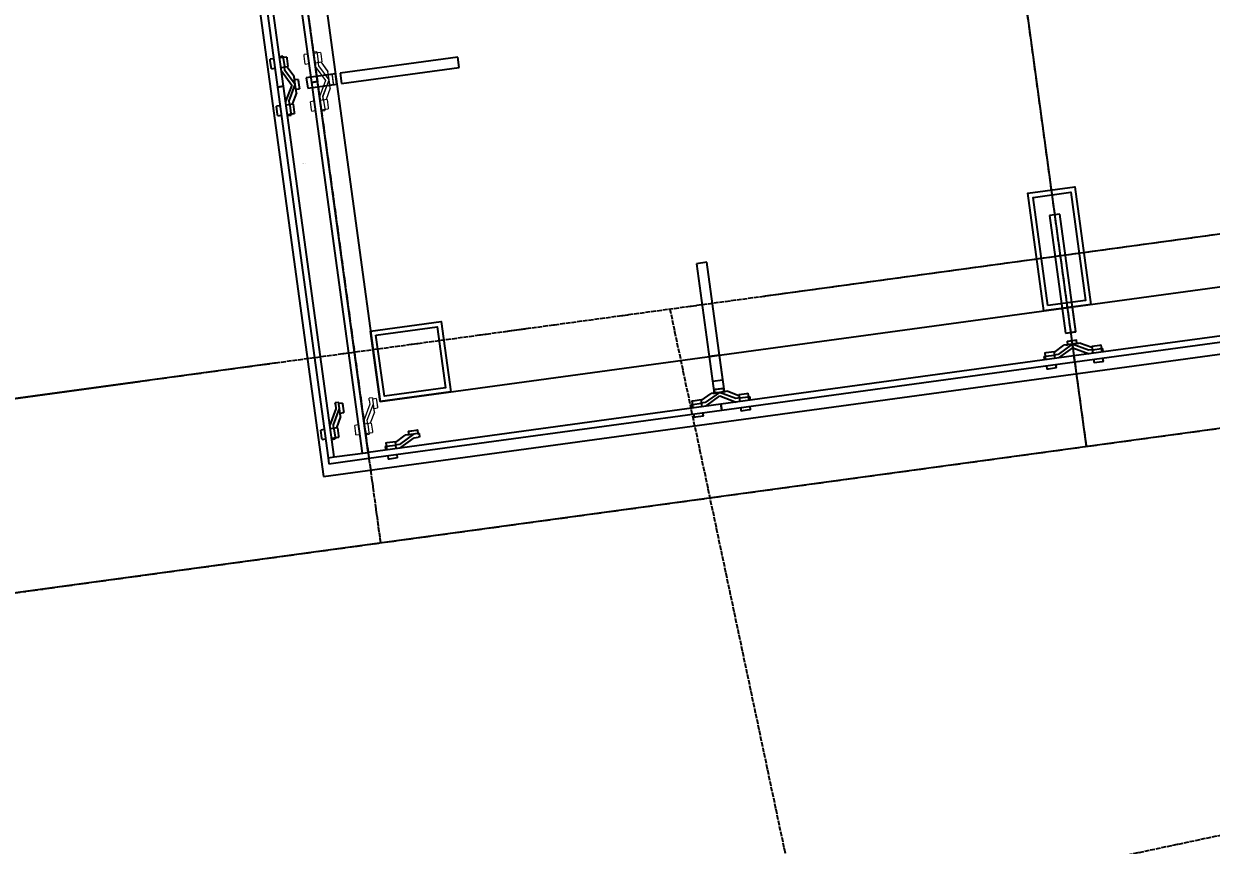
# Model space of a CAD drawing. Header units: millimetres. Extents: x -39175 to 150737, y -15023 to 140542.
# Drawn here: x -27054 to -22053, y 93895 to 97356 of the extents above; entities that cross this region are included whole.
import ezdxf

# ---------------------------------------------------------------- set-up
doc = ezdxf.new("R2010")
doc.units = ezdxf.units.MM
doc.header["$LTSCALE"] = 10
doc.linetypes.add('E-RG-1F$0$$0$DOTE', pattern=[2.42, 2, -0.2, 0.02, -0.2])
for name, color, linetype in [('A—轴线、尺寸', 1, 'Continuous'), ('A—门窗', 135, 'Continuous'), ('E2-RI-5F$0$0S-SLAB-HOLE', 210, 'Continuous'), ('轴线100', 1, 'Continuous')]:
    doc.layers.add(name, color=color, linetype=linetype)
doc.layers.add('E-RF-5F$0$A-GLAZ', color=6, linetype='Continuous', lineweight=5)
doc.styles.add('ARIAL', font='arial.ttf')
doc.styles.add('E2-RI-5F$0$Standard', font='gbenor.shx', dxfattribs={"bigfont": 'gbcbig.shx'})
doc.dimstyles.new('200', dxfattribs={"dimscale": 200, "dimtxt": 2.5, "dimasz": 2, "dimexe": 1, "dimexo": 1, "dimgap": 0.8, "dimtad": 1, "dimdec": 0, "dimdsep": 46, "dimtxsty": 'ARIAL', "dimblk1": 'ARCHTICK', "dimblk2": 'ARCHTICK', "dimsah": 1, "dimcen": -0.9, "dimdle": 1, "dimclrd": 256, "dimclre": 256, "dimclrt": 40, "dimaunit": 1, "dimadec": 0, "dimazin": 0, "dimtfac": 0.35, "dimtdec": 0, "dimtix": 1, "dimtmove": 2, "dimatfit": 3, "dimldrblk": 'ARCHTICK', "dimfxl": 0, "dimtvp": 0.8, "dimtolj": 1, "dimtzin": 0, "dimarcsym": 0})
doc.dimstyles.new('副本 100', dxfattribs={"dimscale": 100, "dimtxt": 2.5, "dimasz": 2, "dimexe": 1, "dimexo": 1, "dimgap": 0.8, "dimtad": 1, "dimdec": 0, "dimdsep": 46, "dimtxsty": 'ARIAL', "dimblk1": 'ARCHTICK', "dimblk2": 'ARCHTICK', "dimsah": 1, "dimcen": -0.9, "dimdle": 1, "dimclrd": 256, "dimclre": 256, "dimclrt": 40, "dimaunit": 1, "dimadec": 0, "dimazin": 0, "dimtfac": 0.35, "dimtdec": 0, "dimtix": 1, "dimtmove": 2, "dimatfit": 3, "dimldrblk": 'ARCHTICK', "dimfxl": 0, "dimtvp": 0.8, "dimtolj": 1, "dimtzin": 0, "dimarcsym": 0})

# ---------------------------------------------------------------- blocks, each defined once
blk = doc.blocks.new('E-RF-5F$0$Spider Panel - Spider Panel-10887749-E2 号楼五层平面图 5TH FLOOR PLAN')
at = {"layer": 'A—门窗'}
for p, q in [((774.2, 0), (-774.2, 0)), ((-774.2, 0), (-774.2, -25.4)), ((-774.2, -25.4), (774.2, -25.4)), ((774.2, -25.4), (774.2, 0))]:
    blk.add_line(p, q, dxfattribs=at)
at = {"layer": 'E-RF-5F$0$A-GLAZ', "color": 8, "lineweight": 9}
for p, q in [((-794.2, 65), (-794.2, 50)), ((-794.2, 65), (-788.3, 65)), ((-794.2, 65), (-794.2, 50)), ((-794.2, 65), (-760, 65)), ((-794.2, 65), (-794.2, 50)), ((-794.2, 65), (-760, 65)), ((-794.2, 65), (-794.2, 50)), ((-794.2, 65), (-788.3, 65)), ((-788.3, 65), (-754.2, 65)), ((-788.3, 65), (-754.2, 65)), ((-760, 65), (-754.2, 65)), ((-760, 65), (-754.2, 65)), ((-754.2, 50), (-754.2, 65)), ((-754.2, 50), (-754.2, 65)), ((-754.2, 50), (-754.2, 65)), ((-754.2, 50), (-754.2, 65)), ((754.2, 65), (754.2, 50)), ((754.2, 65), (760, 65)), ((754.2, 65), (754.2, 50)), ((754.2, 65), (788.3, 65)), ((754.2, 65), (754.2, 50)), ((754.2, 65), (788.3, 65)), ((754.2, 65), (754.2, 50)), ((754.2, 65), (760, 65)), ((760, 65), (794.2, 65)), ((760, 65), (794.2, 65)), ((788.3, 65), (794.2, 65)), ((788.3, 65), (794.2, 65)), ((794.2, 50), (794.2, 65)), ((794.2, 50), (794.2, 65)), ((794.2, 50), (794.2, 65)), ((794.2, 50), (794.2, 65)), ((-899.2, 15.1), (-899.2, 0)), ((-899.2, 15.1), (-891.9, 15.1)), ((-894.2, 30.1), (-894.2, 0)), ((-894.2, 30.1), (-888.3, 30.1)), ((-891.9, 15.1), (-856.5, 15.1)), ((-888.3, 30.1), (-854.2, 30.1)), ((-838.8, 15.1), (-856.5, 15.1)), ((-854.2, 25.9), (-809.5, 50)), ((-854.2, 0), (-854.2, 30.1)), ((-774.2, 50), (-838.8, 15.1)), ((-838.8, 0), (-774.2, 35)), ((-791.9, 50), (-809.5, 50)), ((-774.2, 50), (-809.5, 50)), ((-799.2, 50), (-799.2, 46)), ((-799.2, 50), (-799.2, 46)), ((-774.2, 50), (-791.9, 50)), ((-709.5, 15.1), (-774.2, 50)), ((-738.8, 50), (-774.2, 50)), ((-756.5, 50), (-774.2, 50)), ((-774.2, 35), (-709.5, 0)), ((-738.8, 50), (-756.5, 50)), ((-749.2, 46), (-749.2, 50)), ((-749.2, 46), (-749.2, 50)), ((-738.8, 50), (-694.1, 25.9)), ((-691.9, 15.1), (-709.5, 15.1)), ((-694.2, 30.1), (-694.2, 0)), ((-694.2, 30.1), (-660, 30.1)), ((-691.9, 15.1), (-656.5, 15.1)), ((-660, 30.1), (-654.2, 30.1)), ((-656.5, 15.1), (-649.2, 15.1)), ((-654.2, 0), (-654.2, 30.1)), ((-649.2, 0), (-649.2, 15.1)), ((649.2, 15.1), (649.2, 0)), ((649.2, 15.1), (656.5, 15.1)), ((654.2, 30.1), (654.2, 0)), ((654.2, 30.1), (660, 30.1)), ((656.5, 15.1), (691.9, 15.1)), ((660, 30.1), (694.2, 30.1)), ((709.5, 15.1), (691.9, 15.1)), ((694.1, 25.9), (738.8, 50)), ((694.2, 0), (694.2, 30.1)), ((774.2, 50), (709.5, 15.1)), ((709.5, 0), (774.2, 35)), ((756.5, 50), (738.8, 50)), ((774.2, 50), (738.8, 50)), ((749.2, 50), (749.2, 46)), ((749.2, 50), (749.2, 46)), ((774.2, 50), (756.5, 50)), ((838.8, 15.1), (774.2, 50)), ((809.5, 50), (774.2, 50)), ((791.9, 50), (774.2, 50)), ((774.2, 35), (838.8, 0)), ((809.5, 50), (791.9, 50)), ((799.2, 46), (799.2, 50)), ((799.2, 46), (799.2, 50)), ((809.5, 50), (854.2, 25.9)), ((856.5, 15.1), (838.8, 15.1)), ((854.2, 30.1), (854.2, 0)), ((854.2, 30.1), (888.3, 30.1)), ((856.5, 15.1), (891.9, 15.1)), ((888.3, 30.1), (894.2, 30.1)), ((891.9, 15.1), (899.2, 15.1)), ((894.2, 0), (894.2, 30.1)), ((899.2, 0), (899.2, 15.1)), ((-894.2, -25.4), (-894.2, -40.4)), ((-888.3, -40.4), (-894.2, -40.4)), ((-854.2, -40.4), (-888.3, -40.4)), ((-854.2, -40.4), (-854.2, -25.4)), ((-694.2, -25.4), (-694.2, -40.4)), ((-660, -40.4), (-694.2, -40.4)), ((-654.2, -40.4), (-660, -40.4)), ((-654.2, -40.4), (-654.2, -25.4)), ((654.2, -25.4), (654.2, -40.4)), ((660, -40.4), (654.2, -40.4)), ((694.2, -40.4), (660, -40.4)), ((694.2, -40.4), (694.2, -25.4)), ((854.2, -25.4), (854.2, -40.4)), ((888.3, -40.4), (854.2, -40.4)), ((894.2, -40.4), (888.3, -40.4)), ((894.2, -40.4), (894.2, -25.4))]:
    blk.add_line(p, q, dxfattribs=at)
blk = doc.blocks.new('E-RF-5F$0$Spider Panel - Left-10871029-E2 号楼五层平面图 5TH FLOOR PLAN')
at = {"layer": 'A—门窗'}
for p, q in [((788.3, 0), (-788.3, 0)), ((-788.3, 0), (-788.3, -25.4)), ((-788.3, -25.4), (788.3, -25.4)), ((788.3, -25.4), (788.3, 0))]:
    blk.add_line(p, q, dxfattribs=at)
at = {"layer": 'E-RF-5F$0$A-GLAZ', "color": 8, "lineweight": 9}
for p, q in [((-808.3, 65), (-808.3, 50)), ((-808.3, 65), (-802.4, 65)), ((-808.3, 65), (-808.3, 50)), ((-808.3, 65), (-774.1, 65)), ((-808.3, 65), (-808.3, 50)), ((-808.3, 65), (-774.1, 65)), ((-808.3, 65), (-808.3, 50)), ((-808.3, 65), (-802.4, 65)), ((-802.4, 65), (-768.3, 65)), ((-802.4, 65), (-768.3, 65)), ((-774.1, 65), (-768.3, 65)), ((-774.1, 65), (-768.3, 65)), ((-768.3, 50), (-768.3, 65)), ((-768.3, 50), (-768.3, 65)), ((-768.3, 50), (-768.3, 65)), ((-768.3, 50), (-768.3, 65)), ((568.3, 65), (568.3, 50)), ((568.3, 65), (574.1, 65)), ((568.3, 65), (568.3, 50)), ((568.3, 65), (602.4, 65)), ((574.1, 65), (608.3, 65)), ((602.4, 65), (608.3, 65)), ((608.3, 50), (608.3, 65)), ((608.3, 50), (608.3, 65)), ((-913.3, 15.1), (-913.3, 0)), ((-913.3, 15.1), (-906, 15.1)), ((-908.3, 30.1), (-908.3, 0)), ((-908.3, 30.1), (-902.4, 30.1)), ((-906, 15.1), (-870.6, 15.1)), ((-902.4, 30.1), (-868.3, 30.1)), ((-852.9, 15.1), (-870.6, 15.1)), ((-868.3, 25.9), (-823.6, 50)), ((-868.3, 0), (-868.3, 30.1)), ((-788.3, 50), (-852.9, 15.1)), ((-852.9, 0), (-788.3, 35)), ((-806, 50), (-823.6, 50)), ((-788.3, 50), (-823.6, 50)), ((-813.3, 50), (-813.3, 46)), ((-813.3, 50), (-813.3, 46)), ((-788.3, 50), (-806, 50)), ((-723.6, 15.1), (-788.3, 50)), ((-752.9, 50), (-788.3, 50)), ((-770.6, 50), (-788.3, 50)), ((-788.3, 35), (-723.6, 0)), ((-752.9, 50), (-770.6, 50)), ((-763.3, 46), (-763.3, 50)), ((-763.3, 46), (-763.3, 50)), ((-752.9, 50), (-708.2, 25.9)), ((-706, 15.1), (-723.6, 15.1)), ((-708.3, 30.1), (-708.3, 0)), ((-708.3, 30.1), (-674.1, 30.1)), ((-706, 15.1), (-670.6, 15.1)), ((-674.1, 30.1), (-668.3, 30.1)), ((-670.6, 15.1), (-663.3, 15.1)), ((-668.3, 0), (-668.3, 30.1)), ((-663.3, 0), (-663.3, 15.1)), ((563.3, 50), (563.3, 35)), ((563.3, 50), (570.6, 50)), ((563.3, 50), (563.3, 35)), ((563.3, 50), (570.6, 50)), ((570.6, 35), (563.3, 35)), ((570.6, 35), (563.3, 35)), ((588.3, 50), (570.6, 50)), ((570.6, 35), (588.3, 35)), ((652.9, 15.1), (588.3, 50)), ((623.6, 50), (588.3, 50)), ((588.3, 35), (652.9, 0)), ((623.6, 50), (606, 50)), ((623.6, 50), (668.3, 25.9)), ((670.6, 15.1), (652.9, 15.1)), ((668.3, 30.1), (668.3, 0)), ((668.3, 30.1), (702.4, 30.1)), ((670.6, 15.1), (706, 15.1)), ((702.4, 30.1), (708.3, 30.1)), ((706, 15.1), (713.3, 15.1)), ((708.3, 0), (708.3, 30.1)), ((713.3, 0), (713.3, 15.1)), ((-908.3, -25.4), (-908.3, -40.4)), ((-902.4, -40.4), (-908.3, -40.4)), ((-868.3, -40.4), (-902.4, -40.4)), ((-868.3, -40.4), (-868.3, -25.4)), ((-708.3, -25.4), (-708.3, -40.4)), ((-674.1, -40.4), (-708.3, -40.4)), ((-668.3, -40.4), (-674.1, -40.4)), ((-668.3, -40.4), (-668.3, -25.4)), ((668.3, -25.4), (668.3, -40.4)), ((702.4, -40.4), (668.3, -40.4)), ((708.3, -40.4), (702.4, -40.4)), ((708.3, -40.4), (708.3, -25.4))]:
    blk.add_line(p, q, dxfattribs=at)
blk = doc.blocks.new('E-RF-5F$0$Rectangular Mullion - Icon Glass Fins-10826575-E2 号楼五层平面图 5TH FLOOR PLAN')
at = {"layer": 'A—门窗', "lineweight": 18}
for p, q in [((-22, -100), (22, -100)), ((-22, -600), (-22, -100)), ((22, -100), (22, -600)), ((22, -600), (-22, -600))]:
    blk.add_line(p, q, dxfattribs=at)
blk = doc.blocks.new('E-RF-5F$0$Spider Panel - Right-10937384-E2 号楼五层平面图 5TH FLOOR PLAN')
at = {"layer": 'A—门窗', "color": 8, "lineweight": 9}
for p, q in [((-570, 65), (-570, 50)), ((-570, 65), (-535.9, 65)), ((-570, 65), (-570, 50)), ((-570, 65), (-564.1, 65)), ((-564.1, 65), (-530, 65)), ((-535.9, 65), (-530, 65)), ((-530, 50), (-530, 65)), ((-530, 50), (-530, 65)), ((730, 65), (730, 50)), ((730, 65), (735.9, 65)), ((730, 65), (730, 50)), ((730, 65), (764.1, 65)), ((730, 65), (730, 50)), ((730, 65), (764.1, 65)), ((730, 65), (730, 50)), ((730, 65), (735.9, 65)), ((735.9, 65), (770, 65)), ((735.9, 65), (770, 65)), ((764.1, 65), (770, 65)), ((764.1, 65), (770, 65)), ((770, 50), (770, 65)), ((770, 50), (770, 65)), ((770, 50), (770, 65)), ((770, 50), (770, 65)), ((-675, 15.1), (-675, 0)), ((-675, 15.1), (-667.7, 15.1)), ((-670, 30.1), (-670, 0)), ((-670, 30.1), (-664.1, 30.1)), ((-667.7, 15.1), (-632.3, 15.1)), ((-664.1, 30.1), (-630, 30.1)), ((-614.6, 15.1), (-632.3, 15.1)), ((-630, 25.9), (-585.4, 50)), ((-630, 0), (-630, 30.1)), ((-550, 50), (-614.6, 15.1)), ((-614.6, 0), (-550, 35)), ((-567.7, 50), (-585.4, 50)), ((-550, 50), (-585.4, 50)), ((-532.3, 50), (-550, 50)), ((-550, 35), (-532.3, 35)), ((-532.3, 50), (-525, 50)), ((-532.3, 50), (-525, 50)), ((-525, 35), (-532.3, 35)), ((-525, 35), (-532.3, 35)), ((-525, 35), (-525, 50)), ((-525, 35), (-525, 50)), ((625, 15.1), (625, 0)), ((625, 15.1), (632.3, 15.1)), ((630, 30.1), (630, 0)), ((630, 30.1), (635.9, 30.1)), ((632.3, 15.1), (667.7, 15.1)), ((635.9, 30.1), (670, 30.1)), ((685.4, 15.1), (667.7, 15.1)), ((670, 25.9), (714.6, 50)), ((670, 0), (670, 30.1)), ((750, 50), (685.4, 15.1)), ((685.4, 0), (750, 35)), ((732.3, 50), (714.6, 50)), ((750, 50), (714.6, 50)), ((725, 50), (725, 46)), ((725, 50), (725, 46)), ((750, 50), (732.3, 50)), ((814.6, 15.1), (750, 50)), ((785.4, 50), (750, 50)), ((767.7, 50), (750, 50)), ((750, 35), (814.6, 0)), ((785.4, 50), (767.7, 50)), ((775, 46), (775, 50)), ((775, 46), (775, 50)), ((785.4, 50), (830, 25.9)), ((832.3, 15.1), (814.6, 15.1)), ((830, 30.1), (830, 0)), ((830, 30.1), (864.1, 30.1)), ((832.3, 15.1), (867.7, 15.1)), ((864.1, 30.1), (870, 30.1)), ((867.7, 15.1), (875, 15.1)), ((870, 0), (870, 30.1)), ((875, 0), (875, 15.1)), ((-670, -25.4), (-670, -40.4)), ((-664.1, -40.4), (-670, -40.4)), ((-630, -40.4), (-664.1, -40.4)), ((-630, -40.4), (-630, -25.4)), ((630, -25.4), (630, -40.4)), ((635.9, -40.4), (630, -40.4)), ((670, -40.4), (635.9, -40.4)), ((670, -40.4), (670, -25.4)), ((830, -25.4), (830, -40.4)), ((864.1, -40.4), (830, -40.4)), ((870, -40.4), (864.1, -40.4)), ((870, -40.4), (870, -25.4))]:
    blk.add_line(p, q, dxfattribs=at)
at = {"layer": 'A—门窗'}
for p, q in [((750, 0), (-750, 0)), ((-750, 0), (-750, -25.4)), ((-750, -25.4), (750, -25.4)), ((750, -25.4), (750, 0))]:
    blk.add_line(p, q, dxfattribs=at)
blk = doc.blocks.new('E-RF-5F$0$Spider Panel - Spider Panel-10937385-E2 号楼五层平面图 5TH FLOOR PLAN')
at = {"layer": 'A—门窗', "color": 8, "lineweight": 9}
for p, q in [((-895, 65), (-895, 50)), ((-895, 65), (-889.1, 65)), ((-895, 65), (-895, 50)), ((-895, 65), (-860.9, 65)), ((-895, 65), (-895, 50)), ((-895, 65), (-860.9, 65)), ((-895, 65), (-895, 50)), ((-895, 65), (-889.1, 65)), ((-889.1, 65), (-855, 65)), ((-889.1, 65), (-855, 65)), ((-860.9, 65), (-855, 65)), ((-860.9, 65), (-855, 65)), ((-855, 50), (-855, 65)), ((-855, 50), (-855, 65)), ((-855, 50), (-855, 65)), ((-855, 50), (-855, 65)), ((855, 65), (855, 50)), ((855, 65), (860.9, 65)), ((855, 65), (855, 50)), ((855, 65), (889.1, 65)), ((855, 65), (855, 50)), ((855, 65), (889.1, 65)), ((855, 65), (855, 50)), ((855, 65), (860.9, 65)), ((860.9, 65), (895, 65)), ((860.9, 65), (895, 65)), ((889.1, 65), (895, 65)), ((889.1, 65), (895, 65)), ((895, 50), (895, 65)), ((895, 50), (895, 65)), ((895, 50), (895, 65)), ((895, 50), (895, 65)), ((-1000, 15.1), (-1000, 0)), ((-1000, 15.1), (-992.7, 15.1)), ((-995, 30.1), (-995, 0)), ((-995, 30.1), (-989.1, 30.1)), ((-992.7, 15.1), (-957.3, 15.1)), ((-989.1, 30.1), (-955, 30.1)), ((-939.6, 15.1), (-957.3, 15.1)), ((-955, 25.9), (-910.4, 50)), ((-955, 0), (-955, 30.1)), ((-875, 50), (-939.6, 15.1)), ((-939.6, 0), (-875, 35)), ((-892.7, 50), (-910.4, 50)), ((-875, 50), (-910.4, 50)), ((-900, 50), (-900, 46)), ((-900, 50), (-900, 46)), ((-875, 50), (-892.7, 50)), ((-810.4, 15.1), (-875, 50)), ((-839.6, 50), (-875, 50)), ((-857.3, 50), (-875, 50)), ((-875, 35), (-810.4, 0)), ((-839.6, 50), (-857.3, 50)), ((-850, 46), (-850, 50)), ((-850, 46), (-850, 50)), ((-839.6, 50), (-795, 25.9)), ((-792.7, 15.1), (-810.4, 15.1)), ((-795, 30.1), (-795, 0)), ((-795, 30.1), (-760.9, 30.1)), ((-792.7, 15.1), (-757.3, 15.1)), ((-760.9, 30.1), (-755, 30.1)), ((-757.3, 15.1), (-750, 15.1)), ((-755, 0), (-755, 30.1)), ((-750, 0), (-750, 15.1)), ((750, 15.1), (750, 0)), ((750, 15.1), (757.3, 15.1)), ((755, 30.1), (755, 0)), ((755, 30.1), (760.9, 30.1)), ((757.3, 15.1), (792.7, 15.1)), ((760.9, 30.1), (795, 30.1)), ((810.4, 15.1), (792.7, 15.1)), ((795, 25.9), (839.6, 50)), ((795, 0), (795, 30.1)), ((875, 50), (810.4, 15.1)), ((810.4, 0), (875, 35)), ((857.3, 50), (839.6, 50)), ((875, 50), (839.6, 50)), ((850, 50), (850, 46)), ((850, 50), (850, 46)), ((875, 50), (857.3, 50)), ((939.6, 15.1), (875, 50)), ((910.4, 50), (875, 50)), ((892.7, 50), (875, 50)), ((875, 35), (939.6, 0)), ((910.4, 50), (892.7, 50)), ((900, 46), (900, 50)), ((900, 46), (900, 50)), ((910.4, 50), (955, 25.9)), ((957.3, 15.1), (939.6, 15.1)), ((955, 30.1), (955, 0)), ((955, 30.1), (989.1, 30.1)), ((957.3, 15.1), (992.7, 15.1)), ((989.1, 30.1), (995, 30.1)), ((992.7, 15.1), (1000, 15.1)), ((995, 0), (995, 30.1)), ((1000, 0), (1000, 15.1)), ((-995, -25.4), (-995, -40.4)), ((-989.1, -40.4), (-995, -40.4)), ((-955, -40.4), (-989.1, -40.4)), ((-955, -40.4), (-955, -25.4)), ((-795, -25.4), (-795, -40.4)), ((-760.9, -40.4), (-795, -40.4)), ((-755, -40.4), (-760.9, -40.4)), ((-755, -40.4), (-755, -25.4)), ((755, -25.4), (755, -40.4)), ((760.9, -40.4), (755, -40.4)), ((795, -40.4), (760.9, -40.4)), ((795, -40.4), (795, -25.4)), ((955, -25.4), (955, -40.4)), ((989.1, -40.4), (955, -40.4)), ((995, -40.4), (989.1, -40.4)), ((995, -40.4), (995, -25.4))]:
    blk.add_line(p, q, dxfattribs=at)
at = {"layer": 'A—门窗'}
for p, q in [((875, 0), (-875, 0)), ((-875, 0), (-875, -25.4)), ((-875, -25.4), (875, -25.4)), ((875, -25.4), (875, 0))]:
    blk.add_line(p, q, dxfattribs=at)
blk = doc.blocks.new('E-RF-5F$0$Spider Panel - Spider Panel-10937389-E2 号楼五层平面图 5TH FLOOR PLAN')
at = {"layer": 'A—门窗', "color": 8, "lineweight": 9}
for p, q in [((-770, 65), (-770, 50)), ((-770, 65), (-764.1, 65)), ((-770, 65), (-770, 50)), ((-770, 65), (-735.9, 65)), ((-770, 65), (-770, 50)), ((-770, 65), (-735.9, 65)), ((-770, 65), (-770, 50)), ((-770, 65), (-764.1, 65)), ((-764.1, 65), (-730, 65)), ((-764.1, 65), (-730, 65)), ((-735.9, 65), (-730, 65)), ((-735.9, 65), (-730, 65)), ((-730, 50), (-730, 65)), ((-730, 50), (-730, 65)), ((-730, 50), (-730, 65)), ((-730, 50), (-730, 65)), ((730, 65), (730, 50)), ((730, 65), (735.9, 65)), ((730, 65), (730, 50)), ((730, 65), (764.1, 65)), ((730, 65), (730, 50)), ((730, 65), (764.1, 65)), ((730, 65), (730, 50)), ((730, 65), (735.9, 65)), ((735.9, 65), (770, 65)), ((735.9, 65), (770, 65)), ((764.1, 65), (770, 65)), ((764.1, 65), (770, 65)), ((770, 50), (770, 65)), ((770, 50), (770, 65)), ((770, 50), (770, 65)), ((770, 50), (770, 65)), ((-875, 15.1), (-875, 0)), ((-875, 15.1), (-867.7, 15.1)), ((-870, 30.1), (-870, 0)), ((-870, 30.1), (-864.1, 30.1)), ((-867.7, 15.1), (-832.3, 15.1)), ((-864.1, 30.1), (-830, 30.1)), ((-814.6, 15.1), (-832.3, 15.1)), ((-830, 25.9), (-785.4, 50)), ((-830, 0), (-830, 30.1)), ((-750, 50), (-814.6, 15.1)), ((-814.6, 0), (-750, 35)), ((-767.7, 50), (-785.4, 50)), ((-750, 50), (-785.4, 50)), ((-775, 50), (-775, 46)), ((-775, 50), (-775, 46)), ((-750, 50), (-767.7, 50)), ((-685.4, 15.1), (-750, 50)), ((-714.6, 50), (-750, 50)), ((-732.3, 50), (-750, 50)), ((-750, 35), (-685.4, 0)), ((-714.6, 50), (-732.3, 50)), ((-725, 46), (-725, 50)), ((-725, 46), (-725, 50)), ((-714.6, 50), (-670, 25.9)), ((-667.7, 15.1), (-685.4, 15.1)), ((-670, 30.1), (-670, 0)), ((-670, 30.1), (-635.9, 30.1)), ((-667.7, 15.1), (-632.3, 15.1)), ((-635.9, 30.1), (-630, 30.1)), ((-632.3, 15.1), (-625, 15.1)), ((-630, 0), (-630, 30.1)), ((-625, 0), (-625, 15.1)), ((625, 15.1), (625, 0)), ((625, 15.1), (632.3, 15.1)), ((630, 30.1), (630, 0)), ((630, 30.1), (635.9, 30.1)), ((632.3, 15.1), (667.7, 15.1)), ((635.9, 30.1), (670, 30.1)), ((685.4, 15.1), (667.7, 15.1)), ((670, 25.9), (714.6, 50)), ((670, 0), (670, 30.1)), ((750, 50), (685.4, 15.1)), ((685.4, 0), (750, 35)), ((732.3, 50), (714.6, 50)), ((750, 50), (714.6, 50)), ((725, 50), (725, 46)), ((725, 50), (725, 46)), ((750, 50), (732.3, 50)), ((814.6, 15.1), (750, 50)), ((785.4, 50), (750, 50)), ((767.7, 50), (750, 50)), ((750, 35), (814.6, 0)), ((785.4, 50), (767.7, 50)), ((775, 46), (775, 50)), ((775, 46), (775, 50)), ((785.4, 50), (830, 25.9)), ((832.3, 15.1), (814.6, 15.1)), ((830, 30.1), (830, 0)), ((830, 30.1), (864.1, 30.1)), ((832.3, 15.1), (867.7, 15.1)), ((864.1, 30.1), (870, 30.1)), ((867.7, 15.1), (875, 15.1)), ((870, 0), (870, 30.1)), ((875, 0), (875, 15.1)), ((-870, -25.4), (-870, -40.4)), ((-864.1, -40.4), (-870, -40.4)), ((-830, -40.4), (-864.1, -40.4)), ((-830, -40.4), (-830, -25.4)), ((-670, -25.4), (-670, -40.4)), ((-635.9, -40.4), (-670, -40.4)), ((-630, -40.4), (-635.9, -40.4)), ((-630, -40.4), (-630, -25.4)), ((630, -25.4), (630, -40.4)), ((635.9, -40.4), (630, -40.4)), ((670, -40.4), (635.9, -40.4)), ((670, -40.4), (670, -25.4)), ((830, -25.4), (830, -40.4)), ((864.1, -40.4), (830, -40.4)), ((870, -40.4), (864.1, -40.4)), ((870, -40.4), (870, -25.4))]:
    blk.add_line(p, q, dxfattribs=at)
at = {"layer": 'A—门窗'}
for p, q in [((750, 0), (-750, 0)), ((750, -25.4), (750, 0)), ((-750, 0), (-750, -25.4)), ((-750, -25.4), (750, -25.4))]:
    blk.add_line(p, q, dxfattribs=at)
blk = doc.blocks.new('E2-RI-5F$0$200x500')
at = {"layer": 'A—门窗', "elevation": 0}
blk.add_lwpolyline([(11654894.9, -6112598.3), (11654827.2, -6112102.9), (11655025.4, -6112075.8), (11655093.1, -6112571.2), (11654894.9, -6112598.3)], dxfattribs=at)
blk.add_lwpolyline([(11654912, -6112575.8), (11654849.7, -6112120), (11655008.3, -6112098.3), (11655070.6, -6112554.1)], close=True, dxfattribs=at)
blk = doc.blocks.new('E2-RI-5F$0$300x300')
at = {"layer": 'A—门窗'}
for points in [[(11683019.3, -6095449.4), (11683319.3, -6095449.4), (11683319.3, -6095749.4), (11683019.3, -6095749.4)], [(11683039.3, -6095469.4), (11683299.3, -6095469.4), (11683299.3, -6095729.4), (11683039.3, -6095729.4)]]:
    blk.add_lwpolyline(points, close=True, dxfattribs=at)
blk = doc.blocks.new('E2-RI-5F$0$$DDT_AUDIT_GENERATED_(0)')
at = {"style": 'E2-RI-5F$0$Standard'}
blk.add_text('$DDT_AUDIT_GENERATED_(0)', height=1, dxfattribs=at).set_placement((0, 0))
blk = doc.blocks.new('_ArchTick')
at = {"color": 0, "linetype": 'ByBlock', "const_width": 0.15}
blk.add_lwpolyline([(-0.5, -0.5), (0.5, 0.5)], dxfattribs=at)
blk = doc.blocks.new('*D4737')
at = {"layer": 'A—轴线、尺寸', "linetype": 'ByBlock', "lineweight": -2}
blk.add_line((-29420.4, 94640.6), (-32252, 94253.6), dxfattribs=at)
blk.add_arc((993.9, 98797.9), 33355.1, 187.78334, 191.95265, dxfattribs=at)
at = {"layer": 'Defpoints', "color": 0, "linetype": 'ByBlock'}
for p in [(-1772.7, 98419.7), (-29222.3, 94667.7), (-23206.6, 93674.8), (-31934.6, 93480.5), (-33901.5, 91410.8)]:
    blk.add_point(p, dxfattribs=at)
at = {"layer": 'A—轴线、尺寸', "linetype": 'ByBlock', "lineweight": -2, "xscale": 400, "yscale": 400, "zscale": 400}
for p, rotation in [((-32053.9, 94280.7), 97.78334124777838), ((-31638, 91889.9), 281.9526484732442)]:
    blk.add_blockref('_ArchTick', p, dxfattribs=dict(at, rotation=rotation))
at = {"layer": 'A—轴线、尺寸', "color": 40, "linetype": 'ByBlock', "insert": (-31463.7, 93151.8), "char_height": 500, "attachment_point": 5, "rotation": 279.868, "style": 'ARIAL'}
blk.add_mtext('\\A1;4°', dxfattribs=at)
blk = doc.blocks.new('*D4841')
at = {"layer": 'Defpoints', "color": 0}
for p in [(-282440.2, 101536.1), (-287126.9, 100895.5), (-281879.6, 98887.6)]:
    blk.add_point(p, dxfattribs=at)
at = {"layer": '轴线100', "lineweight": -2}
for p, q in [((-282539.3, 101522.5), (-287226, 100881.9)), ((-286747.7, 98121.3), (-287140.5, 100994.6)), ((-281978.7, 98874.1), (-286860.3, 98206.8))]:
    blk.add_line(p, q, dxfattribs=at)
at = {"layer": '轴线100', "lineweight": -2, "xscale": 200, "yscale": 200, "zscale": 200}
for p, rotation in [((-287126.9, 100895.5), 97.78333952134932), ((-286761.3, 98220.3), 277.7833395213493)]:
    blk.add_blockref('_ArchTick', p, dxfattribs=dict(at, rotation=rotation))
at = {"layer": '轴线100', "color": 40, "insert": (-286713.1, 99589.5), "char_height": 300, "attachment_point": 5, "rotation": 277.7833, "style": 'ARIAL'}
blk.add_mtext('\\A1;2700', dxfattribs=at)
blk = doc.blocks.new('A$C1C9D1350')
at = {"layer": '轴线100', "linetype": 'E-RG-1F$0$$0$DOTE'}
for p, q in [((-281922.2, 127344.8), (-277993.3, 98601.3)), ((-284894.5, 126938.5), (-280965.7, 98195)), ((-183417.6, 112346), (-289040.1, 97908.9)), ((-284636.3, 97693.3), (-257186.8, 101445.3)), ((-257983.6, 101078.9), (-288577.2, 94602.5)), ((-279195.2, 96578.8), (-279745.7, 99179.4))]:
    blk.add_line(p, q, dxfattribs=at)
at = {"layer": '轴线100'}
dim = blk.add_linear_dim(base=(-287126.9, 100895.5), p1=(-281879.6, 98887.6), p2=(-282440.2, 101536.1), angle=97.7833, dimstyle='副本 100', override={"dimtxt": 3}, dxfattribs=at)
dim.commit()
dim.dimension.update_dxf_attribs({"geometry": '*D4841', "text_midpoint": (-286713.1, 99589.5)})

msp = doc.modelspace()

# ---------------------------------------------------------------- linework, layer by layer
at = {"layer": 'A—轴线、尺寸', "linetype": 'E-RG-1F$0$$0$DOTE', "ltscale": 500}
for p, q in [((-26508.1, 124319.2), (-22579.3, 95575.7)), ((81877.6, 110671.1), (-34448.7, 94770.8)), ((-29222.3, 94667.7), (-1772.7, 98419.7))]:
    msp.add_line(p, q, dxfattribs=at)
at = {"layer": 'A—轴线、尺寸', "linetype": 'E-RG-1F$0$$0$DOTE'}
msp.add_line((-29480.5, 123913), (-25551.6, 95169.4), dxfattribs=at)
at = {"layer": 'A—门窗'}
for p, q in [((-28080.5, 112193.8, 0), (-25791.7, 95448.7, 0)), ((-27765.1, 111953.9, 0), (-25552.2, 95764.4, 0)), ((-26194.9, 98623.7), (-25985.2, 97089.6)), ((-25960, 97093), (-26169.7, 98627.1)), ((-25552.2, 95764.4, 0), (-8639.5, 98076.1, 0)), ((-25791.7, 95448.7), (-8422.2, 97822.9)), ((-25962, 97218.9), (-25977, 97216.9)), ((-25962, 97218.9), (-25977, 97216.9)), ((-25946.5, 97216), (-25976.3, 97211.9)), ((-25946.5, 97216), (-25976.3, 97211.9)), ((-25962, 97218.9), (-25961, 97211.7)), ((-25962, 97218.9), (-25961, 97211.7)), ((-25946.5, 97216), (-25945.7, 97210.2)), ((-25946.5, 97216), (-25945.7, 97210.2)), ((-26001.5, 97208.5), (-26016.3, 97206.5)), ((-26001.5, 97208.5), (-26016.3, 97206.5)), ((-26015.5, 97200.7), (-26016.3, 97206.5)), ((-26015.5, 97200.7), (-26016.3, 97206.5)), ((-26010.9, 97166.8), (-26015.5, 97200.7)), ((-26010.9, 97166.8), (-26015.5, 97200.7)), ((-26010.9, 97166.8), (-25996, 97168.9)), ((-26010.9, 97166.8), (-25996, 97168.9)), ((-25970.9, 97172.3), (-25941.1, 97176.4)), ((-25970.9, 97172.3), (-25941.1, 97176.4)), ((-25961, 97211.7), (-25956.2, 97176.6)), ((-25961, 97211.7), (-25956.2, 97176.6)), ((-25953.8, 97159.1), (-25956.2, 97176.6)), ((-25953.8, 97159.1), (-25956.2, 97176.6)), ((-25945.7, 97210.2), (-25941.1, 97176.4)), ((-25945.7, 97210.2), (-25941.1, 97176.4)), ((-25945.2, 97175.8), (-25915.3, 97134.8)), ((-25945.2, 97175.8), (-25915.3, 97134.8)), ((-25968.8, 97157.1), (-25925.4, 97097.8)), ((-25968.8, 97157.1), (-25925.4, 97097.8)), ((-25910.5, 97099.8), (-25953.8, 97159.1)), ((-25910.5, 97099.8), (-25953.8, 97159.1)), ((-25913.9, 97124.6), (-25917.9, 97124)), ((-25913.9, 97124.6), (-25917.9, 97124)), ((-25913.9, 97124.6), (-25917.9, 97124)), ((-25913.9, 97124.6), (-25917.9, 97124)), ((-25912.9, 97117.3), (-25915.3, 97134.8)), ((-25910.5, 97099.8), (-25915.3, 97134.8)), ((-25912.9, 97117.3), (-25915.3, 97134.8)), ((-25910.5, 97099.8), (-25915.3, 97134.8)), ((-25898.4, 97121.7), (-25913.2, 97119.6)), ((-25898.4, 97121.7), (-25913.2, 97119.6)), ((-25898.4, 97121.7), (-25913.2, 97119.6)), ((-25898.4, 97121.7), (-25913.2, 97119.6)), ((-25898.4, 97121.7), (-25913.2, 97119.6)), ((-25898.4, 97121.7), (-25913.2, 97119.6)), ((-25898.4, 97121.7), (-25913.2, 97119.6)), ((-25898.4, 97121.7), (-25913.2, 97119.6)), ((-25910.5, 97099.8), (-25912.9, 97117.3)), ((-25910.5, 97099.8), (-25912.9, 97117.3)), ((-25898.4, 97121.7), (-25897.6, 97115.9)), ((-25898.4, 97121.7), (-25893.7, 97087.8)), ((-25898.4, 97121.7), (-25893.7, 97087.8)), ((-25898.4, 97121.7), (-25897.6, 97115.9)), ((-25898.4, 97121.7), (-25897.6, 97115.9)), ((-25898.4, 97121.7), (-25893.7, 97087.8)), ((-25898.4, 97121.7), (-25893.7, 97087.8)), ((-25898.4, 97121.7), (-25897.6, 97115.9)), ((-25897.6, 97115.9), (-25892.9, 97082)), ((-25897.6, 97115.9), (-25892.9, 97082)), ((-25897.6, 97115.9), (-25892.9, 97082)), ((-25897.6, 97115.9), (-25892.9, 97082)), ((-25985.2, 97089.6), (-25960, 97093)), ((-25960, 97093), (-25985.2, 97089.6)), ((-25985.2, 97089.6), (-25771.7, 95527.6)), ((-25746.5, 95531), (-25960, 97093)), ((-25925.4, 97097.8), (-25951.3, 97029)), ((-25925.4, 97097.8), (-25951.3, 97029)), ((-25936.3, 97031), (-25910.5, 97099.8)), ((-25936.3, 97031), (-25910.5, 97099.8)), ((-25911.1, 97074.5), (-25907.1, 97075)), ((-25911.1, 97074.5), (-25907.1, 97075)), ((-25911.1, 97074.5), (-25907.1, 97075)), ((-25911.1, 97074.5), (-25907.1, 97075)), ((-25905.7, 97064.8), (-25910.5, 97099.8)), ((-25908.1, 97082.3), (-25910.5, 97099.8)), ((-25905.7, 97064.8), (-25910.5, 97099.8)), ((-25908.1, 97082.3), (-25910.5, 97099.8)), ((-25905.7, 97064.8), (-25908.1, 97082.3)), ((-25905.7, 97064.8), (-25908.1, 97082.3)), ((-25907.8, 97080), (-25892.9, 97082)), ((-25907.8, 97080), (-25892.9, 97082)), ((-25907.8, 97080), (-25892.9, 97082)), ((-25907.8, 97080), (-25892.9, 97082)), ((-25907.8, 97080), (-25892.9, 97082)), ((-25907.8, 97080), (-25892.9, 97082)), ((-25907.8, 97080), (-25892.9, 97082)), ((-25907.8, 97080), (-25892.9, 97082)), ((-25893.7, 97087.8), (-25892.9, 97082)), ((-25893.7, 97087.8), (-25892.9, 97082)), ((-25893.7, 97087.8), (-25892.9, 97082)), ((-25893.7, 97087.8), (-25892.9, 97082)), ((-25919.4, 97017.9), (-25949.2, 97013.8)), ((-25919.4, 97017.9), (-25949.2, 97013.8)), ((-25933.9, 97013.5), (-25936.3, 97031)), ((-25933.9, 97013.5), (-25936.3, 97031)), ((-25905.7, 97064.8), (-25923.6, 97017.2)), ((-25905.7, 97064.8), (-25923.6, 97017.2)), ((-25919.4, 97017.9), (-25914.8, 96984)), ((-25919.4, 97017.9), (-25914.8, 96984)), ((-25974.4, 97010.3), (-25989.2, 97008.3)), ((-25974.4, 97010.3), (-25989.2, 97008.3)), ((-25984.6, 96974.5), (-25989.2, 97008.3)), ((-25984.6, 96974.5), (-25989.2, 97008.3)), ((-25983.8, 96968.7), (-25984.6, 96974.5)), ((-25983.8, 96968.7), (-25984.6, 96974.5)), ((-25983.8, 96968.7), (-25969, 96970.7)), ((-25983.8, 96968.7), (-25969, 96970.7)), ((-25943.8, 96974.1), (-25914, 96978.2)), ((-25943.8, 96974.1), (-25914, 96978.2)), ((-25943.1, 96969.2), (-25928.2, 96971.2)), ((-25943.1, 96969.2), (-25928.2, 96971.2)), ((-25933.9, 97013.5), (-25929.1, 96978.5)), ((-25933.9, 97013.5), (-25929.1, 96978.5)), ((-25929.1, 96978.5), (-25928.2, 96971.2)), ((-25929.1, 96978.5), (-25928.2, 96971.2)), ((-25914.8, 96984), (-25914, 96978.2)), ((-25914.8, 96984), (-25914, 96978.2)), ((-20897.5, 96193.8), (-22631.4, 95956.8)), ((-22628, 95931.6), (-20894.1, 96168.6)), ((-22660, 96018.5), (-22626.2, 96023.1)), ((-22660, 96018.5), (-22626.2, 96023.1)), ((-22660, 96018.5), (-22626.2, 96023.1)), ((-22660, 96018.5), (-22626.2, 96023.1)), ((-22660, 96018.5), (-22654.2, 96019.3)), ((-22660, 96018.5), (-22654.2, 96019.3)), ((-22660, 96018.5), (-22654.2, 96019.3)), ((-22660, 96018.5), (-22654.2, 96019.3)), ((-22660, 96018.5), (-22658, 96003.6)), ((-22660, 96018.5), (-22658, 96003.6)), ((-22660, 96018.5), (-22658, 96003.6)), ((-22660, 96018.5), (-22658, 96003.6)), ((-22660, 96018.5), (-22658, 96003.6)), ((-22660, 96018.5), (-22658, 96003.6)), ((-22660, 96018.5), (-22658, 96003.6)), ((-22660, 96018.5), (-22658, 96003.6)), ((-22654.2, 96019.3), (-22620.4, 96023.9)), ((-22654.2, 96019.3), (-22620.4, 96023.9)), ((-22654.2, 96019.3), (-22620.4, 96023.9)), ((-22654.2, 96019.3), (-22620.4, 96023.9)), ((-22626.2, 96023.1), (-22620.4, 96023.9)), ((-22626.2, 96023.1), (-22620.4, 96023.9)), ((-22626.2, 96023.1), (-22620.4, 96023.9)), ((-22626.2, 96023.1), (-22620.4, 96023.9)), ((-22618.4, 96009), (-22620.4, 96023.9)), ((-22618.4, 96009), (-22620.4, 96023.9)), ((-22618.4, 96009), (-22620.4, 96023.9)), ((-22618.4, 96009), (-22620.4, 96023.9)), ((-22618.4, 96009), (-22620.4, 96023.9)), ((-22618.4, 96009), (-22620.4, 96023.9)), ((-22618.4, 96009), (-22620.4, 96023.9)), ((-22618.4, 96009), (-22620.4, 96023.9)), ((-22754.4, 95970.4), (-22748.6, 95971.2)), ((-22754.4, 95970.4), (-22748.6, 95971.2)), ((-22754.4, 95970.4), (-22750.3, 95940.5)), ((-22754.4, 95970.4), (-22750.3, 95940.5)), ((-22748.6, 95971.2), (-22714.7, 95975.8)), ((-22748.6, 95971.2), (-22714.7, 95975.8)), ((-22710.7, 95946), (-22714.7, 95975.8)), ((-22710.7, 95946), (-22714.7, 95975.8)), ((-22714.2, 95971.6), (-22673.2, 96001.5)), ((-22714.2, 95971.6), (-22673.2, 96001.5)), ((-22638.2, 96006.3), (-22697.5, 95963)), ((-22638.2, 96006.3), (-22697.5, 95963)), ((-22695.4, 95948), (-22636.1, 95991.5)), ((-22695.4, 95948), (-22636.1, 95991.5)), ((-22638.2, 96006.3), (-22673.2, 96001.5)), ((-22638.2, 96006.3), (-22673.2, 96001.5)), ((-22655.7, 96003.9), (-22673.2, 96001.5)), ((-22655.7, 96003.9), (-22673.2, 96001.5)), ((-22662.9, 96002.9), (-22662.4, 95999)), ((-22662.9, 96002.9), (-22662.4, 95999)), ((-22662.9, 96002.9), (-22662.4, 95999)), ((-22662.9, 96002.9), (-22662.4, 95999)), ((-22638.2, 96006.3), (-22655.7, 96003.9)), ((-22638.2, 96006.3), (-22655.7, 96003.9)), ((-22603.1, 96011.1), (-22638.2, 96006.3)), ((-22603.1, 96011.1), (-22638.2, 96006.3)), ((-22620.7, 96008.7), (-22638.2, 96006.3)), ((-22620.7, 96008.7), (-22638.2, 96006.3)), ((-22569.4, 95980.5), (-22638.2, 96006.3)), ((-22569.4, 95980.5), (-22638.2, 96006.3)), ((-22636.1, 95991.5), (-22567.4, 95965.5)), ((-22636.1, 95991.5), (-22567.4, 95965.5)), ((-22603.1, 96011.1), (-22620.7, 96008.7)), ((-22603.1, 96011.1), (-22620.7, 96008.7)), ((-22612.9, 96005.7), (-22613.4, 96009.7)), ((-22612.9, 96005.7), (-22613.4, 96009.7)), ((-22612.9, 96005.7), (-22613.4, 96009.7)), ((-22612.9, 96005.7), (-22613.4, 96009.7)), ((-22603.1, 96011.1), (-22555.6, 95993.3)), ((-22603.1, 96011.1), (-22555.6, 95993.3)), ((-22551.9, 95982.9), (-22569.4, 95980.5)), ((-22551.9, 95982.9), (-22569.4, 95980.5)), ((-22556.2, 95997.5), (-22522.4, 96002.1)), ((-22556.2, 95997.5), (-22522.4, 96002.1)), ((-22556.2, 95997.5), (-22552.1, 95967.6)), ((-22556.2, 95997.5), (-22552.1, 95967.6)), ((-22551.9, 95982.9), (-22516.9, 95987.7)), ((-22551.9, 95982.9), (-22516.9, 95987.7)), ((-22522.4, 96002.1), (-22516.6, 96002.9)), ((-22522.4, 96002.1), (-22516.6, 96002.9)), ((-22516.9, 95987.7), (-22509.6, 95988.7)), ((-22516.9, 95987.7), (-22509.6, 95988.7)), ((-22512.5, 95973), (-22516.6, 96002.9)), ((-22512.5, 95973), (-22516.6, 96002.9)), ((-22507.6, 95973.7), (-22509.6, 95988.7)), ((-22507.6, 95973.7), (-22509.6, 95988.7)), ((-22631.4, 95956.8), (-24117.6, 95753.7)), ((-24114.1, 95728.5), (-22628, 95931.6)), ((-22757.3, 95954.8), (-22750, 95955.8)), ((-22757.3, 95954.8), (-22750, 95955.8)), ((-22757.3, 95954.8), (-22755.2, 95939.9)), ((-22757.3, 95954.8), (-22755.2, 95939.9)), ((-22750, 95955.8), (-22715, 95960.6)), ((-22750, 95955.8), (-22715, 95960.6)), ((-22746.9, 95915.4), (-22744.8, 95900.5)), ((-22746.9, 95915.4), (-22744.8, 95900.5)), ((-22697.5, 95963), (-22715, 95960.6)), ((-22697.5, 95963), (-22715, 95960.6)), ((-22705.2, 95905.9), (-22707.2, 95920.8)), ((-22705.2, 95905.9), (-22707.2, 95920.8)), ((-22631.4, 95956.8), (-22628, 95931.6)), ((-22628, 95931.6), (-22631.4, 95956.8)), ((-22548.7, 95942.5), (-22546.7, 95927.6)), ((-22548.7, 95942.5), (-22546.7, 95927.6)), ((-22512.8, 95932.2), (-22546.7, 95927.6)), ((-22512.8, 95932.2), (-22546.7, 95927.6)), ((-22507, 95933), (-22512.8, 95932.2)), ((-22507, 95933), (-22512.8, 95932.2)), ((-22507, 95933), (-22509.1, 95947.9)), ((-22507, 95933), (-22509.1, 95947.9)), ((-22739, 95901.3), (-22744.8, 95900.5)), ((-22739, 95901.3), (-22744.8, 95900.5)), ((-22705.2, 95905.9), (-22739, 95901.3)), ((-22705.2, 95905.9), (-22739, 95901.3)), ((-24146.2, 95815.3), (-24112.4, 95820)), ((-24146.2, 95815.3), (-24112.4, 95820)), ((-24146.2, 95815.3), (-24112.4, 95820)), ((-24146.2, 95815.3), (-24112.4, 95820)), ((-24146.2, 95815.3), (-24140.4, 95816.1)), ((-24146.2, 95815.3), (-24140.4, 95816.1)), ((-24146.2, 95815.3), (-24140.4, 95816.1)), ((-24146.2, 95815.3), (-24140.4, 95816.1)), ((-24146.2, 95815.3), (-24144.2, 95800.5)), ((-24146.2, 95815.3), (-24144.2, 95800.5)), ((-24146.2, 95815.3), (-24144.2, 95800.5)), ((-24146.2, 95815.3), (-24144.2, 95800.5)), ((-24146.2, 95815.3), (-24144.2, 95800.5)), ((-24146.2, 95815.3), (-24144.2, 95800.5)), ((-24146.2, 95815.3), (-24144.2, 95800.5)), ((-24146.2, 95815.3), (-24144.2, 95800.5)), ((-24140.4, 95816.1), (-24106.6, 95820.8)), ((-24140.4, 95816.1), (-24106.6, 95820.8)), ((-24140.4, 95816.1), (-24106.6, 95820.8)), ((-24140.4, 95816.1), (-24106.6, 95820.8)), ((-24112.4, 95820), (-24106.6, 95820.8)), ((-24112.4, 95820), (-24106.6, 95820.8)), ((-24112.4, 95820), (-24106.6, 95820.8)), ((-24112.4, 95820), (-24106.6, 95820.8)), ((-24104.5, 95805.9), (-24106.6, 95820.8)), ((-24104.5, 95805.9), (-24106.6, 95820.8)), ((-24104.5, 95805.9), (-24106.6, 95820.8)), ((-24104.5, 95805.9), (-24106.6, 95820.8)), ((-24104.5, 95805.9), (-24106.6, 95820.8)), ((-24104.5, 95805.9), (-24106.6, 95820.8)), ((-24104.5, 95805.9), (-24106.6, 95820.8)), ((-24104.5, 95805.9), (-24106.6, 95820.8)), ((-24240.6, 95767.2), (-24234.7, 95768)), ((-24240.6, 95767.2), (-24234.7, 95768)), ((-24240.6, 95767.2), (-24236.5, 95737.4)), ((-24240.6, 95767.2), (-24236.5, 95737.4)), ((-24234.7, 95768), (-24200.9, 95772.6)), ((-24234.7, 95768), (-24200.9, 95772.6)), ((-24196.8, 95742.8), (-24200.9, 95772.6)), ((-24196.8, 95742.8), (-24200.9, 95772.6)), ((-24200.4, 95768.4), (-24159.4, 95798.4)), ((-24200.4, 95768.4), (-24159.4, 95798.4)), ((-24124.4, 95803.2), (-24183.7, 95759.9)), ((-24124.4, 95803.2), (-24183.7, 95759.9)), ((-24181.6, 95744.9), (-24122.3, 95788.3)), ((-24181.6, 95744.9), (-24122.3, 95788.3)), ((-24124.4, 95803.2), (-24159.4, 95798.4)), ((-24124.4, 95803.2), (-24159.4, 95798.4)), ((-24141.9, 95800.8), (-24159.4, 95798.4)), ((-24141.9, 95800.8), (-24159.4, 95798.4)), ((-24149.1, 95799.8), (-24148.6, 95795.8)), ((-24149.1, 95799.8), (-24148.6, 95795.8)), ((-24149.1, 95799.8), (-24148.6, 95795.8)), ((-24149.1, 95799.8), (-24148.6, 95795.8)), ((-24124.4, 95803.2), (-24141.9, 95800.8)), ((-24124.4, 95803.2), (-24141.9, 95800.8)), ((-24089.3, 95808), (-24124.4, 95803.2)), ((-24089.3, 95808), (-24124.4, 95803.2)), ((-24106.8, 95805.6), (-24124.4, 95803.2)), ((-24106.8, 95805.6), (-24124.4, 95803.2)), ((-24055.6, 95777.4), (-24124.4, 95803.2)), ((-24055.6, 95777.4), (-24124.4, 95803.2)), ((-24122.3, 95788.3), (-24053.5, 95762.4)), ((-24122.3, 95788.3), (-24053.5, 95762.4)), ((-24089.3, 95808), (-24106.8, 95805.6)), ((-24089.3, 95808), (-24106.8, 95805.6)), ((-24099, 95802.6), (-24099.6, 95806.6)), ((-24099, 95802.6), (-24099.6, 95806.6)), ((-24099, 95802.6), (-24099.6, 95806.6)), ((-24099, 95802.6), (-24099.6, 95806.6)), ((-24089.3, 95808), (-24041.8, 95790.1)), ((-24089.3, 95808), (-24041.8, 95790.1)), ((-24038.1, 95779.8), (-24055.6, 95777.4)), ((-24038.1, 95779.8), (-24055.6, 95777.4)), ((-24042.4, 95794.3), (-24008.6, 95798.9)), ((-24042.4, 95794.3), (-24008.6, 95798.9)), ((-24042.4, 95794.3), (-24038.3, 95764.5)), ((-24042.4, 95794.3), (-24038.3, 95764.5)), ((-24038.1, 95779.8), (-24003, 95784.6)), ((-24038.1, 95779.8), (-24003, 95784.6)), ((-24008.6, 95798.9), (-24002.8, 95799.7)), ((-24008.6, 95798.9), (-24002.8, 95799.7)), ((-24003, 95784.6), (-23995.8, 95785.5)), ((-24003, 95784.6), (-23995.8, 95785.5)), ((-23998.7, 95769.9), (-24002.8, 95799.7)), ((-23998.7, 95769.9), (-24002.8, 95799.7)), ((-23993.7, 95770.6), (-23995.8, 95785.5)), ((-23993.7, 95770.6), (-23995.8, 95785.5)), ((-25738.9, 95733.9), (-25764.9, 95665.1)), ((-25749.9, 95667.1), (-25724.1, 95735.9)), ((-25727.5, 95760.7), (-25742.3, 95758.7)), ((-25727.5, 95760.7), (-25742.3, 95758.7)), ((-25741.3, 95751.4), (-25742.3, 95758.7)), ((-25741.3, 95751.4), (-25742.3, 95758.7)), ((-25741.3, 95751.4), (-25738.9, 95733.9)), ((-25727.5, 95760.7), (-25726.5, 95753.4)), ((-25727.5, 95760.7), (-25726.5, 95753.4)), ((-25711.9, 95757.8), (-25726.8, 95755.7)), ((-25711.9, 95757.8), (-25726.8, 95755.7)), ((-25724.1, 95735.9), (-25726.5, 95753.4)), ((-25719.3, 95700.9), (-25724.1, 95735.9)), ((-25719.3, 95700.9), (-25721.7, 95718.4)), ((-25721.4, 95716.1), (-25706.5, 95718.1)), ((-25721.4, 95716.1), (-25706.5, 95718.1)), ((-25711.9, 95757.8), (-25711.1, 95752)), ((-25711.9, 95757.8), (-25707.3, 95723.9)), ((-25711.1, 95752), (-25706.5, 95718.1)), ((-25707.3, 95723.9), (-25706.5, 95718.1)), ((-24117.6, 95753.7), (-25603.8, 95550.5)), ((-25600.3, 95525.3), (-24114.1, 95728.5)), ((-24243.5, 95751.7), (-24236.2, 95752.7)), ((-24243.5, 95751.7), (-24236.2, 95752.7)), ((-24243.5, 95751.7), (-24241.4, 95736.7)), ((-24243.5, 95751.7), (-24241.4, 95736.7)), ((-24236.2, 95752.7), (-24201.2, 95757.5)), ((-24236.2, 95752.7), (-24201.2, 95757.5)), ((-24183.7, 95759.9), (-24201.2, 95757.5)), ((-24183.7, 95759.9), (-24201.2, 95757.5)), ((-24191.4, 95702.8), (-24193.4, 95717.7)), ((-24191.4, 95702.8), (-24193.4, 95717.7)), ((-24114.1, 95728.5), (-24117.6, 95753.7)), ((-24117.6, 95753.7), (-24114.1, 95728.5)), ((-24034.9, 95739.3), (-24032.8, 95724.5)), ((-24034.9, 95739.3), (-24032.8, 95724.5)), ((-23999, 95729.1), (-24032.8, 95724.5)), ((-23999, 95729.1), (-24032.8, 95724.5)), ((-23993.2, 95729.9), (-23999, 95729.1)), ((-23993.2, 95729.9), (-23999, 95729.1)), ((-23993.2, 95729.9), (-23995.2, 95744.7)), ((-23993.2, 95729.9), (-23995.2, 95744.7)), ((-25747.5, 95649.6), (-25749.9, 95667.1)), ((-25719.3, 95700.9), (-25737.1, 95653.4)), ((-24233, 95712.2), (-24231, 95697.4)), ((-24233, 95712.2), (-24231, 95697.4)), ((-24225.2, 95698.2), (-24231, 95697.4)), ((-24225.2, 95698.2), (-24231, 95697.4)), ((-24191.4, 95702.8), (-24225.2, 95698.2)), ((-24191.4, 95702.8), (-24225.2, 95698.2)), ((-25788, 95646.4), (-25802.8, 95644.4)), ((-25798.2, 95610.6), (-25802.8, 95644.4)), ((-25733, 95654), (-25762.8, 95649.9)), ((-25747.5, 95649.6), (-25742.7, 95614.6)), ((-25733, 95654), (-25728.3, 95620.1)), ((-25728.3, 95620.1), (-25727.5, 95614.3)), ((-25488.4, 95592.4), (-25447.4, 95622.3)), ((-25412.4, 95627.1), (-25471.7, 95583.8)), ((-25412.4, 95627.1), (-25447.4, 95622.3)), ((-25429.9, 95624.7), (-25447.4, 95622.3)), ((-25434.2, 95639.3), (-25400.4, 95643.9)), ((-25434.2, 95639.3), (-25428.4, 95640.1)), ((-25434.2, 95639.3), (-25432.2, 95624.4)), ((-25434.2, 95639.3), (-25432.2, 95624.4)), ((-25428.4, 95640.1), (-25394.6, 95644.7)), ((-25394.9, 95629.5), (-25412.4, 95627.1)), ((-25400.4, 95643.9), (-25394.6, 95644.7)), ((-25394.9, 95629.5), (-25387.6, 95630.5)), ((-25394.9, 95629.5), (-25387.6, 95630.5)), ((-25392.6, 95629.8), (-25394.6, 95644.7)), ((-25392.6, 95629.8), (-25394.6, 95644.7)), ((-25385.6, 95615.7), (-25392.8, 95614.7)), ((-25385.6, 95615.7), (-25392.8, 95614.7)), ((-25385.6, 95615.7), (-25387.6, 95630.5)), ((-25385.6, 95615.7), (-25387.6, 95630.5)), ((-25797.4, 95604.8), (-25798.2, 95610.6)), ((-25797.4, 95604.8), (-25782.5, 95606.8)), ((-25757.4, 95610.3), (-25727.5, 95614.3)), ((-25756.7, 95605.3), (-25741.7, 95607.3)), ((-25742.7, 95614.6), (-25741.7, 95607.3)), ((-25531.5, 95575.6), (-25524.2, 95576.6)), ((-25531.5, 95575.6), (-25529.5, 95560.7)), ((-25528.6, 95591.2), (-25522.8, 95592)), ((-25528.6, 95591.2), (-25524.5, 95561.3)), ((-25524.2, 95576.6), (-25489.2, 95581.4)), ((-25522.8, 95592), (-25488.9, 95596.6)), ((-25471.7, 95583.8), (-25489.2, 95581.4)), ((-25484.9, 95566.8), (-25488.9, 95596.6)), ((-25469.7, 95568.8), (-25410.3, 95612.3)), ((-25410.3, 95612.3), (-25392.8, 95614.7)), ((-25771.7, 95527.6), (-25746.5, 95531)), ((-25771.7, 95527.6), (-25768.3, 95502.4)), ((-25768.3, 95502.4), (-25600.3, 95525.3)), ((-25746.5, 95531), (-25603.8, 95550.5)), ((-25603.8, 95550.5), (-25600.3, 95525.3)), ((-25521.1, 95536.2), (-25519, 95521.3)), ((-25513.2, 95522.1), (-25519, 95521.3)), ((-25479.4, 95526.7), (-25513.2, 95522.1)), ((-25479.4, 95526.7), (-25481.4, 95541.6))]:
    msp.add_line(p, q, dxfattribs=at)
at = {"layer": 'A—门窗', "extrusion": (0, 0, -1)}
for p, q in [((-25225.8, 97215.6), (-25721.2, 97147.9)), ((-25219.8, 97172), (-25225.8, 97215.6)), ((-25715.2, 97104.3), (-25219.8, 97172)), ((-25741, 97145.2, 0), (-25863.9, 97128.4, 0)), ((-25863.9, 97128.4, 0), (-25858, 97084.8, 0)), ((-25735, 97101.6, 0), (-25741, 97145.2, 0)), ((-25721.2, 97147.9), (-25715.2, 97104.3)), ((-25858, 97084.8, 0), (-25735, 97101.6, 0)), ((-22690.9, 96554.2), (-22734.5, 96548.3)), ((-22690.9, 96554.2), (-22734.5, 96548.3)), ((-22734.5, 96548.3), (-22666.7, 96052.9)), ((-22734.5, 96548.3), (-22666.7, 96052.9)), ((-22623.1, 96058.9), (-22690.9, 96554.2)), ((-22623.1, 96058.9), (-22690.9, 96554.2)), ((-24177, 96351.1), (-24220.6, 96345.1)), ((-24177, 96351.1), (-24220.6, 96345.1)), ((-24220.6, 96345.1), (-24152.9, 95849.8)), ((-24220.6, 96345.1), (-24152.9, 95849.8)), ((-24109.3, 95855.7), (-24177, 96351.1)), ((-24109.3, 95855.7), (-24177, 96351.1)), ((-22666.7, 96052.9), (-22623.1, 96058.9)), ((-22666.7, 96052.9), (-22623.1, 96058.9)), ((-24123.6, 95959.9), (-24167.2, 95953.9)), ((-24167.2, 95953.9), (-24146.2, 95800.4)), ((-24102.6, 95806.4), (-24123.6, 95959.9)), ((-24152.9, 95849.8), (-24109.3, 95855.7)), ((-24152.9, 95849.8), (-24109.3, 95855.7)), ((-24146.2, 95800.4), (-24102.6, 95806.4))]:
    msp.add_line(p, q, dxfattribs=at)
at = {"layer": 'A—门窗', "elevation": 0}
msp.add_lwpolyline([(-22666.8, 96053), (-22623.2, 96059), (-22637.4, 96163), (-22681, 96157)], close=True, dxfattribs=at)

# ---------------------------------------------------------------- block references
at = {"layer": 'A—门窗', "extrusion": (0, 0, -1), "rotation": 262.2166604794915}
msp.add_blockref('E-RF-5F$0$Rectangular Mullion - Icon Glass Fins-10826575-E2 号楼五层平面图 5TH FLOOR PLAN', (25817.3, 97112.6), dxfattribs=at)
at = {"layer": 'A—门窗'}
msp.add_blockref('E2-RI-5F$0$$DDT_AUDIT_GENERATED_(0)', (-25883.3, 96767), dxfattribs=at)
at = {"layer": 'E-RF-5F$0$A-GLAZ', "lineweight": 9}
for name, p, rotation in [('E-RF-5F$0$Spider Panel - Spider Panel-10887749-E2 号楼五层平面图 5TH FLOOR PLAN', (-25922.1, 97879.6), 277.7833395205085), ('E-RF-5F$0$Spider Panel - Left-10871029-E2 号楼五层平面图 5TH FLOOR PLAN', (-25710.5, 96331.5), 277.7833395205085), ('E-RF-5F$0$Spider Panel - Spider Panel-10937385-E2 号楼五层平面图 5TH FLOOR PLAN', (-21764.5, 96075.3), 7.783339573422293), ('E-RF-5F$0$Spider Panel - Spider Panel-10937385-E2 号楼五层平面图 5TH FLOOR PLAN', (-21764.5, 96075.3), 7.783339573422293), ('E-RF-5F$0$Spider Panel - Spider Panel-10937389-E2 号楼五层平面图 5TH FLOOR PLAN', (-23374.5, 95855.2), 7.783339573422293), ('E-RF-5F$0$Spider Panel - Spider Panel-10937389-E2 号楼五层平面图 5TH FLOOR PLAN', (-23374.5, 95855.2), 7.783339573422293), ('E-RF-5F$0$Spider Panel - Right-10937384-E2 号楼五层平面图 5TH FLOOR PLAN', (-24860.7, 95652.1), 7.783339573422293), ('E-RF-5F$0$Spider Panel - Right-10937384-E2 号楼五层平面图 5TH FLOOR PLAN', (-24860.7, 95652.1), 7.783339573422293)]:
    msp.add_blockref(name, p, dxfattribs=dict(at, rotation=rotation))
at = {"layer": 'E2-RI-5F$0$0S-SLAB-HOLE'}
msp.add_blockref('E2-RI-5F$0$200x500', (-11677653.2, 6208744.8, 0), dxfattribs=at)
at = {"layer": 'E2-RI-5F$0$0S-SLAB-HOLE', "rotation": 7.783340592391773}
msp.add_blockref('E2-RI-5F$0$300x300', (-12426471, 4553153.2, 0), dxfattribs=at)
at = {"layer": '轴线100'}
msp.add_blockref('A$C1C9D1350', (255414.1, -3026), dxfattribs=at)

# ---------------------------------------------------------------- dimensions: what is measured, and where the dimension line sits
at = {"layer": 'A—轴线、尺寸', "linetype": 'ByBlock'}
dim = msp.add_angular_dim_2l(base=(-31934.6, 93480.5), line1=((-23206.6, 93674.8), (-33901.5, 91410.8)), line2=((-29222.3, 94667.7), (-1772.7, 98419.7)), dimstyle='200', dxfattribs=at)
dim.commit()
dim.dimension.update_dxf_attribs({"geometry": '*D4737', "text_midpoint": (-31463.7, 93151.8)})

doc.saveas('drawing.dxf')
